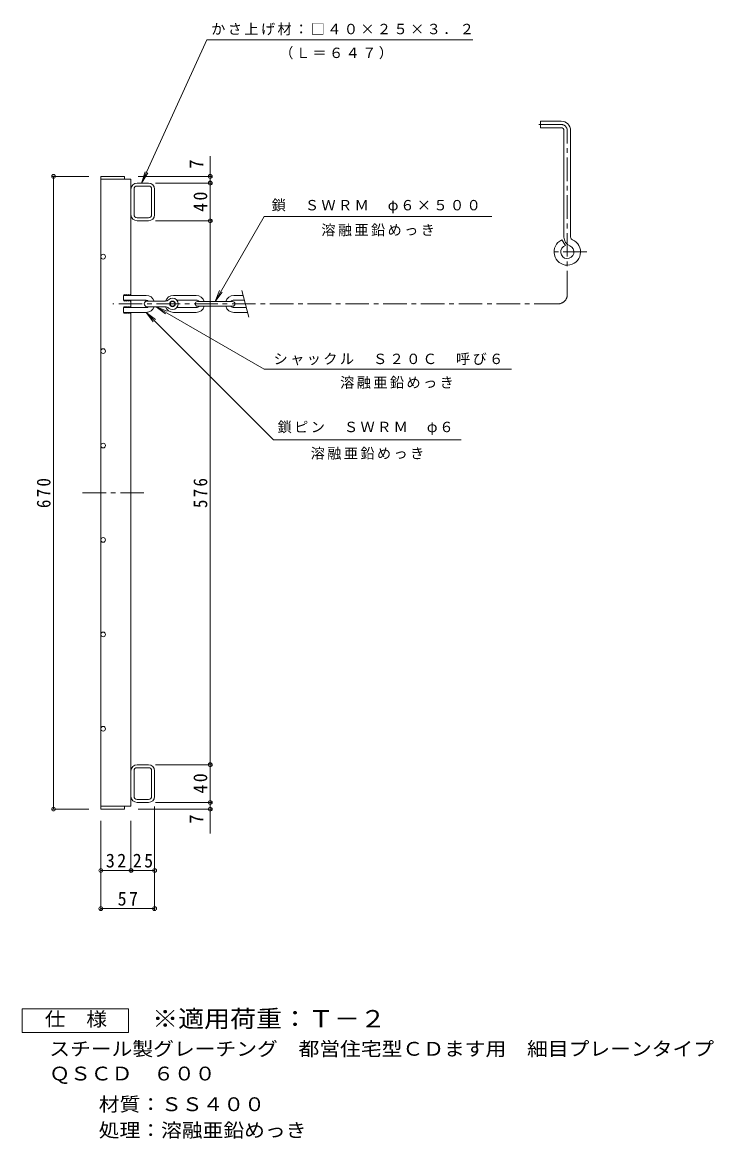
# Model space of a CAD drawing. Units: millimetres, scale not verified. Extents: x -668 to 915, y -682 to 663.
# Drawn here: x 183 to 915, y -542 to 640 of the extents above; entities that cross this region are included whole.
import ezdxf
from ezdxf.enums import TextEntityAlignment as Align

# ---------------------------------------------------------------- set-up
doc = ezdxf.new("R2010")
doc.units = ezdxf.units.MM
doc.header["$LTSCALE"] = 5
doc.header["$PDMODE"] = 32
doc.header["$PDSIZE"] = 4
doc.linetypes.add('CHAIN1', pattern=[8, 5, -1, 1, -1])
for name, color, linetype, lineweight in [('A-2_蓋', 3, 'Continuous', 9), ('A-3_受枠', 4, 'Continuous', 9), ('A-4_寸法', 7, 'Continuous', 9), ('A-5_仕様文', 7, 'Continuous', 9), ('F-4_F-4ﾚｲﾔ', 2, 'Continuous', 9)]:
    doc.layers.add(name, color=color, linetype=linetype, lineweight=lineweight)
doc.layers.add('F-5_F-5ﾚｲﾔ', color=2, linetype='Continuous')
doc.styles.add('ＭＳ ゴシック', font='')
doc.styles.get('ＭＳ ゴシック').set_extended_font_data('MS Gothic')

msp = doc.modelspace()

# ---------------------------------------------------------------- linework, layer by layer
at = {"layer": 'A-2_蓋'}
for p, q in [((266.216, 476.918), (266.216, -193.082)), ((266.216, 473.918), (298.216, 473.918)), ((298.216, 473.918), (298.216, 350.918)), ((298.216, 345.918), (298.216, 337.918)), ((298.216, 332.918), (298.216, -190.082)), ((266.216, -190.082), (298.216, -190.082)), ((266.216, -193.082), (291.216, -193.082)), ((291.216, -190.082), (291.216, -193.082))]:
    msp.add_line(p, q, dxfattribs=at)
at = {"layer": 'A-2_蓋', "linetype": 'CHAIN1'}
msp.add_line((246.929, 141.918), (314.791, 141.918), dxfattribs=at)
at = {"layer": 'A-2_蓋'}
msp.add_lwpolyline([(266.216, 476.918), (291.216, 476.918), (291.216, 473.918)], dxfattribs=at)
for centre in [(268.716, 391.918), (268.716, 291.918), (268.716, 191.918), (268.716, 91.918), (268.716, -8.082), (268.716, -108.082)]:
    msp.add_circle(centre, 2.5, dxfattribs=at)
at = {"layer": 'A-3_受枠'}
for p, q in [((753.717, 535.418), (731.717, 535.418)), ((731.717, 528.418), (731.717, 535.418)), ((753.717, 528.418), (731.717, 528.418)), ((756.717, 525.418), (756.717, 412.626)), ((763.717, 525.418), (763.717, 412.626)), ((301.416, 436.318), (301.416, 463.517)), ((316.816, 469.918), (304.616, 469.918)), ((316.816, 466.718), (304.616, 466.718)), ((320.016, 436.318), (320.016, 463.517)), ((323.216, 436.317), (323.216, 463.518)), ((304.616, 433.118), (316.816, 433.118)), ((316.816, 429.918), (304.616, 429.918)), ((758.285, 403.646), (754.301, 409.607)), ((422.968, 327.918), (415.466, 355.918)), ((290.217, 345.918), (314.217, 345.918)), ((343.217, 350.918), (367.217, 350.918)), ((346.689, 345.918), (367.217, 345.918)), ((405.717, 344.418), (368.717, 344.418)), ((407.217, 350.918), (416.805, 350.918)), ((407.217, 345.918), (418.145, 345.918)), ((290.217, 337.918), (314.217, 337.918)), ((290.217, 332.918), (290.217, 337.918)), ((290.217, 332.918), (314.217, 332.918)), ((343.217, 332.918), (367.217, 332.918)), ((346.689, 337.918), (367.217, 337.918)), ((405.717, 339.418), (368.717, 339.418)), ((407.217, 337.918), (420.288, 337.918)), ((407.217, 332.918), (421.628, 332.918)), ((301.416, -152.483), (301.416, -179.682)), ((316.816, -146.082), (304.616, -146.082)), ((304.616, -149.283), (316.816, -149.283)), ((320.016, -152.483), (320.016, -179.682)), ((323.216, -152.482), (323.216, -179.682)), ((316.816, -182.882), (304.616, -182.882)), ((316.816, -186.082), (304.616, -186.082))]:
    msp.add_line(p, q, dxfattribs=at)
at = {"layer": 'A-3_受枠', "linetype": 'CHAIN1'}
for p, q in [((753.717, 531.918), (730.172, 531.918)), ((760.217, 351.918), (760.217, 525.418)), ((780.848, 396.918), (741.56, 396.918)), ((750.217, 341.918), (278.982, 341.918))]:
    msp.add_line(p, q, dxfattribs=at)
at = {"layer": 'A-3_受枠', "color": 2}
for p, q in [((315.217, 344.918), (334.667, 344.918)), ((315.217, 338.918), (334.667, 338.918))]:
    msp.add_line(p, q, dxfattribs=at)
at = {"layer": 'A-3_受枠'}
msp.add_lwpolyline([(290.217, 345.918), (290.217, 350.918), (314.217, 350.918)], dxfattribs=at)
at = {"layer": 'A-3_受枠', "color": 2}
for radius in [3, 2.5]:
    msp.add_circle((342.217, 341.918), radius, dxfattribs=at)
at = {"layer": 'A-3_受枠'}
for centre, radius, start, end in [((753.717, 525.418), 10, 0, 90), ((753.717, 525.418), 3, 0, 90), ((304.616, 463.518), 6.4, 90, 180), ((304.616, 463.517), 3.2, 90, 180), ((316.816, 463.518), 6.4, 0, 90), ((316.816, 463.517), 3.2, 0, 90), ((304.616, 436.317), 6.4, 180, 270), ((304.616, 436.318), 3.2, 180, 270), ((316.816, 436.318), 3.2, 270, 0), ((316.816, 436.317), 6.4, 270, 0), ((760.217, 396.918), 14, 114.99496, 67.52054), ((760.217, 396.918), 7, 106.01617, 67.52081), ((766.717, 412.626), 10, 180, 247.52046), ((766.717, 412.626), 3, 180, 247.51962), ((291.217, 350.918), 1, 0, 180), ((291.217, 345.918), 1, 180, 0), ((293.217, 350.918), 1, 0, 180), ((293.217, 345.918), 1, 180, 0), ((295.216, 350.918), 1, 0, 180), ((295.216, 345.918), 1, 180, 0), ((297.216, 350.918), 1, 0, 180), ((297.216, 345.918), 1, 180, 0), ((314.217, 341.918), 9, 19.47151, 90), ((314.217, 341.918), 4, 48.59126, 90), ((343.217, 341.918), 9, 90, 160.66487), ((368.717, 341.918), 2.5, 90, 270), ((367.217, 341.918), 9, 16.12732, 90), ((367.217, 341.918), 4, 38.68098, 90), ((407.217, 341.918), 9, 90, 163.87268), ((407.217, 341.918), 4, 90, 141.31902), ((405.717, 341.918), 2.5, 270, 90), ((291.217, 337.918), 1, 0, 180), ((291.217, 332.918), 1, 180, 0), ((293.217, 337.918), 1, 0, 180), ((293.217, 332.918), 1, 180, 0), ((295.216, 337.918), 1, 0, 180), ((295.216, 332.918), 1, 180, 0), ((297.216, 337.918), 1, 0, 180), ((297.216, 332.918), 1, 180, 0), ((314.217, 341.918), 9, 270, 340.52849), ((314.217, 341.918), 4, 270, 311.40874), ((343.217, 341.918), 9, 199.33513, 270), ((367.217, 341.918), 9, 270, 343.8723), ((367.217, 341.918), 4, 270, 321.31721), ((407.217, 341.918), 9, 196.1277, 270), ((407.217, 341.918), 4, 218.68279, 270), ((304.616, -152.482), 6.4, 90, 180), ((304.616, -152.483), 3.2, 90, 180), ((316.816, -152.482), 6.4, 0, 90), ((316.816, -152.483), 3.2, 0, 90), ((304.616, -179.682), 6.4, 180, 270), ((304.616, -179.682), 3.2, 180, 270), ((316.816, -179.682), 3.2, 270, 0), ((316.816, -179.682), 6.4, 270, 0)]:
    msp.add_arc(centre, radius, start, end, dxfattribs=at)
at = {"layer": 'A-3_受枠', "linetype": 'CHAIN1'}
for centre, radius, start, end in [((753.717, 525.418), 6.5, 0, 90), ((750.217, 351.918), 10, 270, 0)]:
    msp.add_arc(centre, radius, start, end, dxfattribs=at)
at = {"layer": 'A-3_受枠', "color": 2}
for centre, radius, start, end in [((315.217, 341.918), 3, 90, 270), ((334.667, 349.918), 5, 270, 313.34166), ((342.217, 341.918), 6, 226.65851, 133.34149), ((334.667, 333.918), 5, 46.65834, 90)]:
    msp.add_arc(centre, radius, start, end, dxfattribs=at)
at = {"layer": 'A-4_寸法'}
for p, q in [((378.378, 621.431), (660.153, 621.431)), ((382.147, 498.495), (382.147, -218.776)), ((253.716, 476.918), (214.716, 476.918)), ((216.216, -193.082), (216.216, 476.918)), ((305.716, 476.918), (383.647, 476.918)), ((309.513, 469.918), (313.155, 481.875)), ((309.513, 469.918), (316.126, 480.525)), ((324.316, 469.918), (383.647, 469.918)), ((324.316, 429.918), (383.647, 429.918)), ((387.217, 344.418), (439.216, 434.484)), ((439.216, 434.484), (680.166, 434.484)), ((387.217, 344.418), (392, 355.966)), ((387.217, 344.418), (394.826, 354.335)), ((314.217, 332.918), (324.134, 325.309)), ((314.217, 332.918), (321.826, 323.001)), ((314.217, 332.918), (449.193, 197.942)), ((324.942, 338.918), (336.49, 334.134)), ((324.942, 338.918), (334.859, 331.308)), ((324.942, 338.918), (439.216, 272.942)), ((439.216, 272.941), (701.2, 272.941)), ((449.193, 197.941), (647.712, 197.941)), ((324.316, -146.082), (383.647, -146.082)), ((324.316, -186.082), (383.647, -186.082)), ((253.716, -193.082), (214.716, -193.082)), ((305.716, -193.082), (383.647, -193.082)), ((323.216, -190.182), (323.216, -299.988)), ((266.216, -205.582), (266.216, -299.988)), ((298.216, -205.582), (298.216, -259.65)), ((266.216, -258.15), (322.968, -258.15)), ((266.216, -298.488), (323.216, -298.488))]:
    msp.add_line(p, q, dxfattribs=at)
for p in [(216.216, 476.918), (382.147, 476.918), (382.147, 469.918), (382.147, 429.918), (382.147, -146.082), (382.147, -186.082), (216.216, -193.082), (382.147, -193.082), (266.216, -258.15), (298.216, -258.15), (323.216, -258.15), (266.216, -298.488), (323.216, -298.488)]:
    msp.add_point(p, dxfattribs=at)
at = {"layer": 'A-5_仕様文'}
msp.add_line((378.378, 621.431), (309.513, 469.918), dxfattribs=at)
at = {"layer": 'F-4_F-4ﾚｲﾔ'}
msp.add_lwpolyline([(183.147, -429.726), (183.147, -404.725), (295.647, -404.725), (295.647, -429.726)], close=True, dxfattribs=at)

# ---------------------------------------------------------------- texts
at = {"layer": 'A-4_寸法', "color": 2, "style": 'ＭＳ ゴシック'}
for p in [(379.147, 484.897), (379.147, -208.665)]:
    msp.add_text('7', height=14.66, rotation=90, dxfattribs=at).set_placement(p, align=Align.BOTTOM_LEFT)
at = {"layer": 'A-4_寸法', "char_height": 11, "attachment_point": 7, "style": 'ＭＳ ゴシック'}
for s, insert in [('\\T1.17;かさ上げ材：□４０×２５×３．２', (383.152, 626.292)), ('\\T1.17;（Ｌ＝６４７）', (455.259, 600.826)), ('\\T1.17;鎖\u3000ＳＷＲＭ\u3000φ６×５００', (447.191, 437.962)), ('\\T1.17;溶融亜鉛めっき', (499.691, 413.483)), ('\\T1.17;シャックル\u3000Ｓ２０Ｃ\u3000呼び６', (449.194, 276.835)), ('\\T1.17;溶融亜鉛めっき', (519.716, 251.941)), ('\\T1.17;鎖ピン\u3000ＳＷＲＭ\u3000φ６', (453.453, 203.081)), ('\\T1.17;溶融亜鉛めっき', (488.453, 176.941))]:
    msp.add_mtext(s, dxfattribs=dict(at, insert=insert))
at = {"layer": 'A-4_寸法', "color": 2, "char_height": 14.66, "attachment_point": 7, "rotation": 90, "style": 'ＭＳ ゴシック'}
for s, insert in [('\\T1.27;\\W0.95;40', (379.147, 439.293)), ('\\T1.27;\\W0.9;670', (213.216, 125.668)), ('\\T1.27;\\W0.9;576', (379.147, 125.668)), ('\\T1.27;\\W0.95;40', (379.147, -176.707))]:
    msp.add_mtext(s, dxfattribs=dict(at, insert=insert))
at = {"layer": 'A-4_寸法', "color": 2, "char_height": 14.66, "attachment_point": 7, "style": 'ＭＳ ゴシック'}
for s, insert in [('\\T1.27;\\W0.95;32', (271.591, -255.15)), ('\\T1.27;\\W0.95;25', (300.091, -255.15)), ('\\T1.27;\\W0.95;57', (284.091, -295.488))]:
    msp.add_mtext(s, dxfattribs=dict(at, insert=insert))
at = {"layer": 'F-4_F-4ﾚｲﾔ', "style": 'ＭＳ ゴシック', "width": 1.1}
for s, p in [('仕\u3000様', (206.897, -427.225)), ('材質：ＳＳ４００', (264.048, -517.379)), ('処理：溶融亜鉛めっき', (264.048, -544.88))]:
    msp.add_text(s, height=14.66, dxfattribs=at).set_placement(p, align=Align.BOTTOM_LEFT)
at = {"layer": 'F-5_F-5ﾚｲﾔ', "color": 3, "style": 'ＭＳ ゴシック', "width": 1.1}
msp.add_text('※適用荷重：Ｔ－２', height=18.33, dxfattribs=at).set_placement((320.647, -429.726), align=Align.BOTTOM_LEFT)
at = {"layer": 'F-5_F-5ﾚｲﾔ', "style": 'ＭＳ ゴシック', "width": 1.1}
for s, p in [('スチール製グレーチング\u3000都営住宅型ＣＤます用\u3000細目プレーンタイプ', (211.692, -458.686)), ('ＱＳＣＤ\u3000６００', (211.692, -484.897))]:
    msp.add_text(s, height=14.66, dxfattribs=at).set_placement(p, align=Align.BOTTOM_LEFT)

doc.saveas('drawing.dxf')
